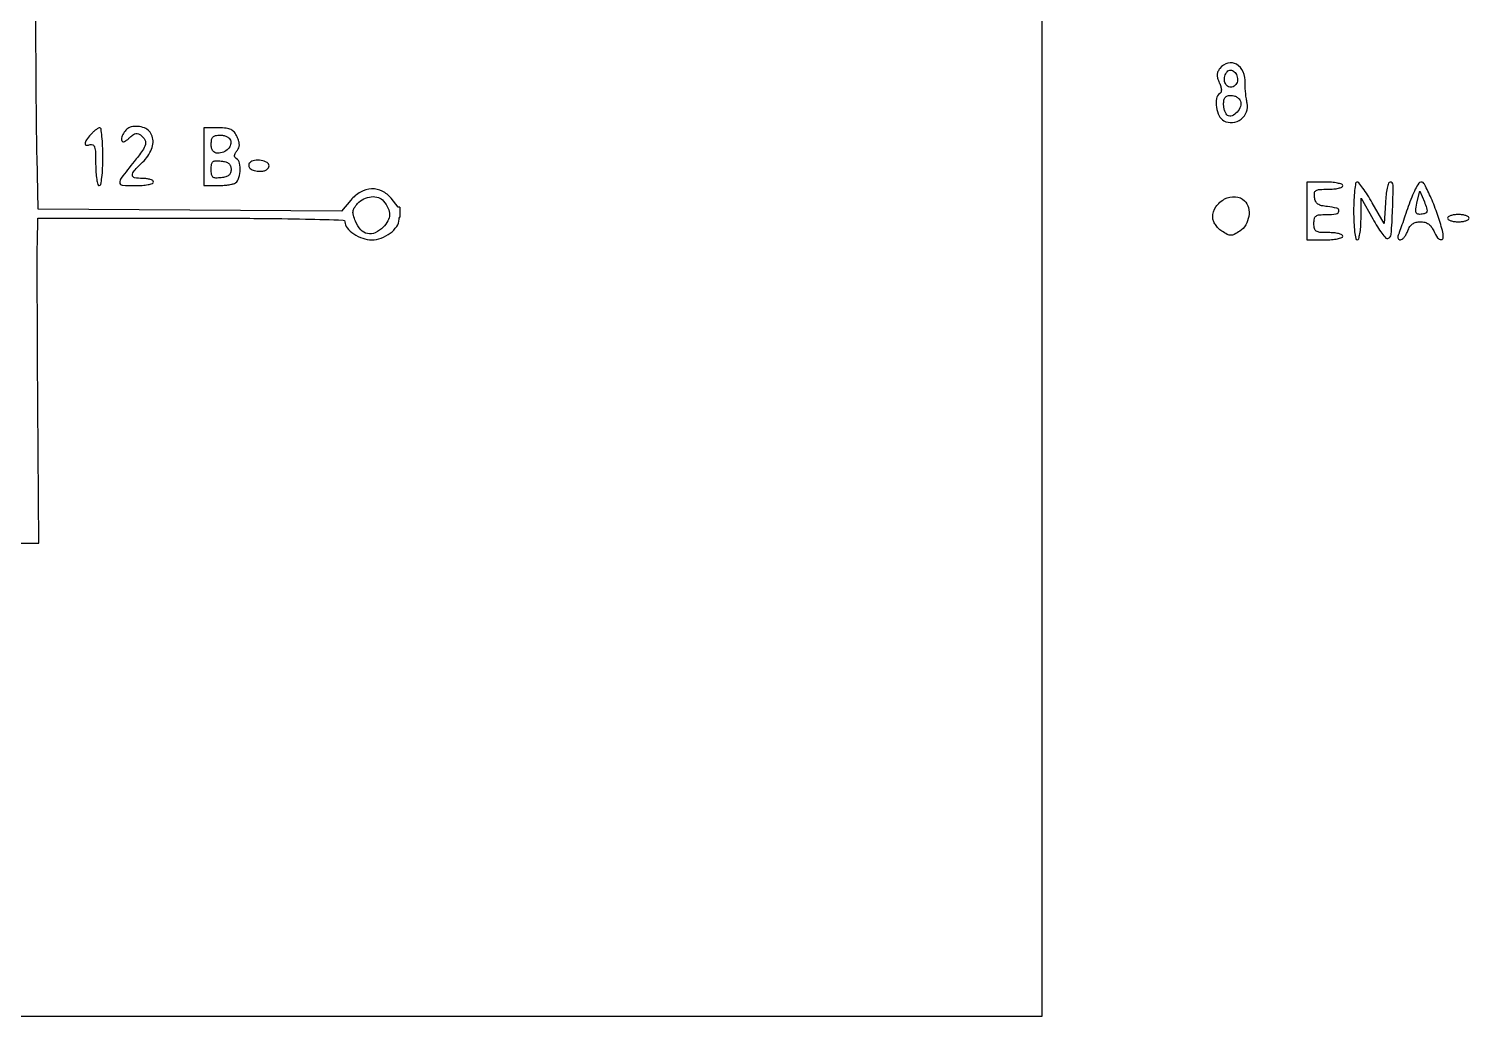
# Model space of a CAD drawing. Header units: millimetres. Extents: x 42961 to 43381, y 28224 to 28521.
# Drawn here: x 43166.69 to 43202.51, y 28309.51 to 28334.07 of the extents above; entities that cross this region are included whole.
import ezdxf

# ---------------------------------------------------------------- set-up
doc = ezdxf.new("R2010")
doc.units = ezdxf.units.MM

msp = doc.modelspace()

# ---------------------------------------------------------------- linework, layer by layer
for p, q in [((43191.887, 28309.515), (43191.887, 28376.078)), ((43175.918, 28329.629), (43175.918, 28329.381)), ((43142.721, 28309.515), (43188.617, 28309.515)), ((43188.617, 28309.515), (43191.887, 28309.515))]:
    msp.add_line(p, q)
for points in [[(43175.918, 28329.629), (43175.878, 28329.629), (43175.701, 28329.854, 0.112939), (43175.481, 28330.031, 0.125675), (43175.214, 28330.087, 0.117254), (43174.939, 28330.008, 0.08993), (43174.698, 28329.808), (43174.47, 28329.537), (43170.697, 28329.561), (43166.925, 28329.584), (43166.895, 28330.886, -0.002881), (43166.884, 28331.545, -0.001008), (43166.875, 28332.492, -0.001), (43166.869, 28333.534, -0.001169), (43166.868, 28334.524)], [(43160.519, 28321.277), (43166.936, 28321.277), (43166.914, 28324.712, -0.000424), (43166.907, 28326.072, -0.000553), (43166.902, 28327.316, -0.000408), (43166.9, 28328.359, -0.005128), (43166.904, 28328.753), (43166.916, 28329.36), (43170.733, 28329.36, -0.001599), (43172.392, 28329.354, -0.004282), (43173.573, 28329.337, -0.001003), (43174.508, 28329.313, -0.406171), (43174.55, 28329.27, 0.177206), (43174.605, 28329.119, 0.069825), (43174.772, 28328.97, 0.064301), (43174.995, 28328.859, 0.083583), (43175.22, 28328.821, 0.089983), (43175.453, 28328.863, 0.071858), (43175.677, 28328.986, 0.077716), (43175.841, 28329.155, 0.154884), (43175.897, 28329.331, -0.200897), (43175.918, 28329.381, -0.000324)]]:
    msp.add_lwpolyline(points, format="xyb")
for points in [[(43196.31, 28333.084, 0.064199), (43196.261, 28333.006, 0.0993), (43196.242, 28332.929, 0.083131), (43196.253, 28332.841, 0.034049), (43196.296, 28332.728, -0.031672), (43196.332, 28332.633, -0.06318), (43196.346, 28332.553, -0.090672), (43196.338, 28332.493, -0.177845), (43196.309, 28332.456, 0.215123), (43196.226, 28332.333, 0.079078), (43196.224, 28332.12, 0.075652), (43196.289, 28331.906, 0.159164), (43196.408, 28331.781, 0.1499), (43196.625, 28331.739, 0.136132), (43196.838, 28331.822, 0.138111), (43196.975, 28332.003, 0.155616), (43196.99, 28332.219, -0.021776), (43196.968, 28332.329, -0.012496), (43196.951, 28332.464, -0.012467), (43196.94, 28332.6, -0.020265), (43196.939, 28332.716, 0.104522), (43196.887, 28333, 0.164239), (43196.725, 28333.186, 0.202365), (43196.511, 28333.214, 0.153642)], [(43196.731, 28332.901, -0.13575), (43196.744, 28332.768, -0.158748), (43196.685, 28332.656, -0.198612), (43196.582, 28332.615, -0.194633), (43196.48, 28332.659, -0.155991), (43196.427, 28332.761, -0.106879), (43196.433, 28332.893, -0.11812), (43196.492, 28333.002, -0.213408), (43196.582, 28333.042, -0.125507), (43196.622, 28333.032, -0.064084), (43196.665, 28333.001, -0.057495), (43196.704, 28332.955, -0.054869)], [(43196.822, 28332.272, -0.17993), (43196.823, 28332.139, -0.096683), (43196.738, 28331.997, -0.106573), (43196.613, 28331.906, -0.246958), (43196.501, 28331.914, -0.122868), (43196.463, 28331.953, -0.047593), (43196.431, 28332.021, -0.043435), (43196.41, 28332.106, -0.041109), (43196.402, 28332.194, -0.047237), (43196.412, 28332.297, -0.126992), (43196.443, 28332.364, -0.147714), (43196.499, 28332.401, -0.072656), (43196.585, 28332.413, -0.071339), (43196.659, 28332.403, -0.063658), (43196.73, 28332.372, -0.066843), (43196.787, 28332.326, -0.099894)], [(43168.232, 28331.441, 0.028026), (43168.121, 28331.304, 0.14306), (43168.089, 28331.212, 0.416115), (43168.124, 28331.173, 0.104131), (43168.218, 28331.188, -0.228754), (43168.284, 28331.183, -0.193975), (43168.327, 28331.127, -0.05944), (43168.348, 28330.99, -0.008451), (43168.353, 28330.704, 0.015524), (43168.359, 28330.497, 0.025983), (43168.379, 28330.324, 0.024203), (43168.407, 28330.195, 0.339177), (43168.443, 28330.168, 0.358912), (43168.48, 28330.199, 0.01702), (43168.507, 28330.37, 0.020476), (43168.526, 28330.599, 0.010616), (43168.532, 28330.886, 0.009911), (43168.527, 28331.162, 0.0164), (43168.51, 28331.394, 0.01031), (43168.487, 28331.579, 0.371934), (43168.457, 28331.605, 0.130443), (43168.418, 28331.595, 0.028185), (43168.359, 28331.557, 0.027601), (43168.295, 28331.504, 0.02333)], [(43169.236, 28331.628, 0.128276), (43169.132, 28331.574, 0.075426), (43169.042, 28331.465, 0.084537), (43168.996, 28331.347, 0.251977), (43169.02, 28331.267, 0.276642), (43169.046, 28331.26, 0.052796), (43169.094, 28331.28, 0.042865), (43169.151, 28331.319, 0.027228), (43169.211, 28331.373, -0.037303), (43169.291, 28331.441, -0.119242), (43169.355, 28331.468, -0.1468), (43169.416, 28331.46, -0.067908), (43169.485, 28331.417, -0.095647), (43169.578, 28331.305, -0.192247), (43169.591, 28331.192, -0.090973), (43169.52, 28331.042, -0.01257), (43169.31, 28330.767, 0.0051), (43168.988, 28330.357, 0.176471), (43168.951, 28330.242, 0.381389), (43169.013, 28330.179, 0.017628), (43169.335, 28330.168, 0.018609), (43169.51, 28330.174, 0.03019), (43169.656, 28330.194, 0.030871), (43169.764, 28330.223, 0.323693), (43169.79, 28330.258, 0.254951), (43169.771, 28330.292, 0.06271), (43169.711, 28330.321, 0.048861), (43169.624, 28330.341, 0.031626), (43169.52, 28330.348, -0.0422), (43169.32, 28330.365, -0.365622), (43169.266, 28330.428, -0.188111), (43169.308, 28330.535, -0.015766), (43169.52, 28330.752, 0.102477), (43169.745, 28331.078, 0.17989), (43169.758, 28331.401, 0.226545), (43169.565, 28331.604, 0.147579)], [(43171.047, 28330.886), (43171.047, 28330.168), (43171.354, 28330.168, 0.015647), (43171.482, 28330.172, 0.014556), (43171.613, 28330.184, 0.014716), (43171.728, 28330.201, 0.046719), (43171.803, 28330.222, 0.216285), (43171.899, 28330.319, 0.068985), (43171.943, 28330.522, 0.06867), (43171.93, 28330.73, 0.20788), (43171.851, 28330.844, -0.113768), (43171.817, 28330.878, -0.159937), (43171.806, 28330.92, -0.113479), (43171.822, 28330.971, -0.042642), (43171.864, 28331.032, 0.070411), (43171.91, 28331.106, 0.098731), (43171.926, 28331.181, 0.079498), (43171.914, 28331.269, 0.032035), (43171.871, 28331.383, 0.05925), (43171.802, 28331.496, 0.115271), (43171.72, 28331.562, 0.08766), (43171.601, 28331.596, 0.024441), (43171.408, 28331.605), (43171.047, 28331.605)], [(43171.704, 28331.302, -0.16024), (43171.71, 28331.188, -0.125975), (43171.648, 28331.08, -0.107465), (43171.532, 28331.003, -0.093312), (43171.388, 28330.976, -0.095825), (43171.316, 28330.99, -0.142106), (43171.265, 28331.03, -0.111138), (43171.236, 28331.099, -0.045353), (43171.227, 28331.201, -0.045238), (43171.237, 28331.313, -0.146716), (43171.271, 28331.379, -0.152702), (43171.334, 28331.414, -0.050326), (43171.442, 28331.425, -0.053494), (43171.527, 28331.416, -0.0568), (43171.607, 28331.389, -0.063584), (43171.67, 28331.349, -0.128111)], [(43171.721, 28330.572, -0.086629), (43171.706, 28330.488, -0.132039), (43171.664, 28330.427, -0.10493), (43171.589, 28330.387, -0.041844), (43171.474, 28330.364, -0.031206), (43171.338, 28330.357, -0.174181), (43171.27, 28330.382, -0.184152), (43171.236, 28330.443, -0.035595), (43171.227, 28330.572, -0.035595), (43171.236, 28330.701, -0.184152), (43171.27, 28330.762, -0.174181), (43171.338, 28330.787, -0.031206), (43171.474, 28330.78, -0.041844), (43171.589, 28330.757, -0.10493), (43171.664, 28330.717, -0.132039), (43171.706, 28330.656, -0.086629)], [(43172.187, 28330.739, 0.209008), (43172.158, 28330.665, 0.2139), (43172.193, 28330.595, 0.11631), (43172.297, 28330.544, 0.056552), (43172.445, 28330.527, 0.049343), (43172.535, 28330.536, 0.088683), (43172.605, 28330.563, 0.117066), (43172.648, 28330.607, 0.1393), (43172.664, 28330.662, 0.276062), (43172.614, 28330.745, 0.083344), (43172.469, 28330.794, 0.075333), (43172.301, 28330.796, 0.162768)], [(43198.468, 28329.539), (43198.468, 28328.821), (43198.917, 28328.821, 0.01883), (43199.089, 28328.827, 0.03053), (43199.234, 28328.847, 0.031449), (43199.341, 28328.876, 0.322437), (43199.366, 28328.911, 0.295869), (43199.344, 28328.945, 0.04382), (43199.261, 28328.974, 0.037669), (43199.145, 28328.994, 0.023598), (43199.007, 28329, -0.016149), (43198.798, 28329.007, -0.124134), (43198.706, 28329.037, -0.201266), (43198.661, 28329.1, -0.05449), (43198.648, 28329.225, -0.050766), (43198.66, 28329.347, -0.189121), (43198.701, 28329.411, -0.13443), (43198.785, 28329.442, -0.021436), (43198.962, 28329.449, 0.034197), (43199.203, 28329.466, 0.342587), (43199.269, 28329.533, 0.378118), (43199.218, 28329.606, 0.035641), (43198.984, 28329.646, -0.033257), (43198.84, 28329.67, -0.098739), (43198.748, 28329.711, -0.127529), (43198.693, 28329.777, -0.075029), (43198.664, 28329.876, -0.064285), (43198.662, 28329.987, -0.232738), (43198.7, 28330.045, -0.121927), (43198.789, 28330.072, -0.013777), (43199.001, 28330.078, 0.023189), (43199.141, 28330.085, 0.03707), (43199.259, 28330.105, 0.042776), (43199.343, 28330.133, 0.298098), (43199.366, 28330.168, 0.322437), (43199.341, 28330.203, 0.031449), (43199.234, 28330.231, 0.03053), (43199.089, 28330.251, 0.01883), (43198.917, 28330.258), (43198.468, 28330.258)], [(43199.636, 28329.539, 0.010616), (43199.642, 28329.252, 0.020476), (43199.661, 28329.023, 0.01702), (43199.688, 28328.851, 0.358912), (43199.725, 28328.821, 0.334769), (43199.761, 28328.847, 0.024968), (43199.79, 28328.972, 0.02665), (43199.811, 28329.139, 0.016354), (43199.819, 28329.337), (43199.822, 28329.854), (43200.111, 28329.339, 0.014647), (43200.228, 28329.143, 0.022896), (43200.341, 28328.983, 0.019058), (43200.44, 28328.865, 0.292881), (43200.489, 28328.852, 0.307792), (43200.571, 28328.956, 0.008257), (43200.604, 28329.569, 0.00796), (43200.618, 28330.182, 0.415959), (43200.542, 28330.258, 0.324225), (43200.506, 28330.231, 0.023914), (43200.471, 28330.106, 0.026066), (43200.443, 28329.939, 0.016173), (43200.426, 28329.741), (43200.399, 28329.225), (43200.1, 28329.741, 0.011281), (43199.98, 28329.939, 0.01683), (43199.865, 28330.106, 0.011901), (43199.764, 28330.236, 0.225375), (43199.719, 28330.258, 0.366884), (43199.686, 28330.23, 0.012236), (43199.66, 28330.047, 0.01796), (43199.642, 28329.815, 0.010871)], [(43200.994, 28329.652, -0.001123), (43200.913, 28329.411, -0.001442), (43200.837, 28329.19, -0.001105), (43200.772, 28329.006, -0.012424), (43200.744, 28328.933, 0.079079), (43200.734, 28328.89, 0.130244), (43200.741, 28328.854, 0.155297), (43200.764, 28328.83, 0.128041), (43200.798, 28328.821, 0.170252), (43200.842, 28328.836, 0.051894), (43200.893, 28328.887, 0.045263), (43200.943, 28328.959, 0.036171), (43200.983, 28329.045, -0.054906), (43201.035, 28329.148, -0.092103), (43201.102, 28329.217, -0.09468), (43201.188, 28329.257, -0.06085), (43201.297, 28329.27, -0.063752), (43201.405, 28329.256, -0.085559), (43201.495, 28329.215, -0.082383), (43201.568, 28329.145, -0.054658), (43201.628, 28329.045, 0.04239), (43201.725, 28328.873, 0.252894), (43201.813, 28328.827, 0.41306), (43201.865, 28328.881, 0.058279), (43201.843, 28329.049, 0.022403), (43201.723, 28329.451, 0.020253), (43201.564, 28329.854, 0.012607), (43201.399, 28330.202, 0.283193), (43201.308, 28330.258, 0.258951), (43201.255, 28330.228, 0.019735), (43201.17, 28330.08, 0.02319), (43201.08, 28329.884, 0.015345)], [(43201.372, 28329.464, -0.072569), (43201.255, 28329.455, -0.267691), (43201.195, 28329.495, -0.153688), (43201.181, 28329.588, -0.023647), (43201.218, 28329.776), (43201.283, 28330.033), (43201.395, 28329.764, -0.014739), (43201.451, 28329.615, -0.102412), (43201.461, 28329.538, -0.220938), (43201.436, 28329.493, -0.101007)], [(43175.513, 28329.786, -0.051804), (43175.627, 28329.601, -0.117633), (43175.663, 28329.442, -0.1271), (43175.621, 28329.292, -0.065805), (43175.502, 28329.136, -0.085742), (43175.304, 28328.996, -0.164171), (43175.113, 28328.974, -0.161642), (43174.945, 28329.072, -0.082553), (43174.815, 28329.281, -0.027248), (43174.762, 28329.43, -0.100348), (43174.754, 28329.528, -0.114434), (43174.785, 28329.616, -0.040895), (43174.866, 28329.721, -0.093877), (43175.02, 28329.838, -0.090376), (43175.208, 28329.892, -0.100861), (43175.386, 28329.874, -0.153812)], [(43196.923, 28329.791, -0.137414), (43197.019, 28329.621, -0.09853), (43197.028, 28329.403, -0.094763), (43196.952, 28329.19, -0.115293), (43196.806, 28329.037, -0.024542), (43196.669, 28328.956, -0.121059), (43196.582, 28328.935, -0.121059), (43196.495, 28328.956, -0.024542), (43196.357, 28329.037, -0.053596), (43196.271, 28329.108, -0.048289), (43196.199, 28329.198, -0.051228), (43196.149, 28329.292, -0.094993), (43196.133, 28329.377, -0.146842), (43196.212, 28329.642, -0.127033), (43196.428, 28329.837, -0.137846), (43196.697, 28329.893, -0.181877)], [(43201.971, 28329.36, 0.254951), (43201.989, 28329.325, 0.06271), (43202.05, 28329.296, 0.048861), (43202.137, 28329.276, 0.031626), (43202.24, 28329.27, 0.031626), (43202.343, 28329.276, 0.048861), (43202.43, 28329.296, 0.06271), (43202.491, 28329.325, 0.254951), (43202.509, 28329.36, 0.254951), (43202.491, 28329.394, 0.06271), (43202.43, 28329.423, 0.048861), (43202.343, 28329.443, 0.031626), (43202.24, 28329.449, 0.031626), (43202.137, 28329.443, 0.048861), (43202.05, 28329.423, 0.06271), (43201.989, 28329.394, 0.254951)]]:
    msp.add_lwpolyline(points, format="xyb", close=True)

doc.saveas('drawing.dxf')
